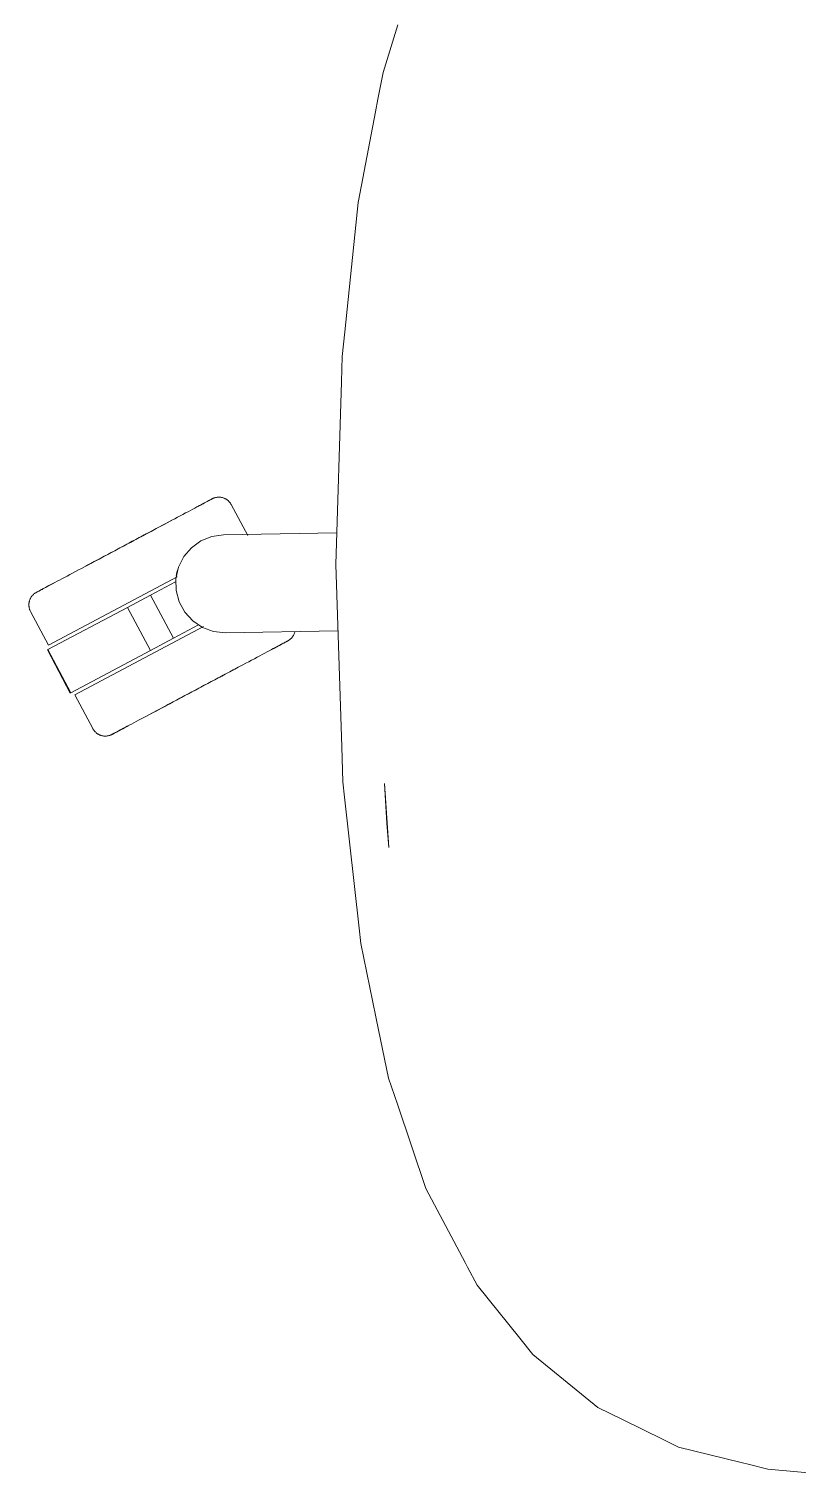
# Model space of a CAD drawing. Header units: millimetres. Extents: x 155927 to 317870, y -36033 to 97293.
# Drawn here: x 186901.5 to 187121.1, y 31870.4 to 32283.4 of the extents above; entities that cross this region are included whole.
import ezdxf

# ---------------------------------------------------------------- set-up
doc = ezdxf.new("R2010")
doc.units = ezdxf.units.MM
doc.header["$MEASUREMENT"] = 0
doc.layers.add('G-IMPT', color=8, linetype='CONTINUOUS', lineweight=9)
doc.layers.add('I-FURN', color=8, linetype='CONTINUOUS', lineweight=9)

msp = doc.modelspace()

# ---------------------------------------------------------------- linework, layer by layer
at = {"layer": 'G-IMPT'}
for p, q in [((187006.97, 32284.58), (187002.78, 32270.97)), ((187002.78, 32270.97), (187001.32, 32263.37)), ((187000.62, 32259.7), (187001.32, 32263.37)), ((187000.62, 32259.7), (186995.75, 32234.32)), ((186995.66, 32233.86), (186995.75, 32234.32)), ((186995.66, 32233.86), (186991.84, 32196.87)), ((186991.84, 32196.87), (186991.11, 32189.8)), ((186990.88, 32182.54), (186991.11, 32189.8)), ((186989.26, 32130.38), (186990.88, 32182.54)), ((186990.97, 32078.2), (186989.26, 32130.38)), ((186990.97, 32078.2), (186991.29, 32068.26)), ((186991.77, 32063.88), (186991.29, 32068.26)), ((187003.17, 32067.72), (187004.42, 32049.44)), ((187003.17, 32067.72), (187003.81, 32056.39)), ((186991.77, 32063.88), (186995.9, 32026.44)), ((187004.42, 32049.44), (187003.81, 32056.39)), ((186996.39, 32022.02), (186995.9, 32026.44)), ((187000.74, 32001.08), (186996.39, 32022.02)), ((187000.74, 32001.08), (187001.5, 31997.4)), ((187001.5, 31997.4), (187004.37, 31983.58)), ((187006.89, 31976.14), (187004.37, 31983.58)), ((187006.89, 31976.14), (187015.04, 31952.05)), ((187015.91, 31950.39), (187015.04, 31952.05)), ((187026.21, 31930.88), (187015.91, 31950.39)), ((187026.21, 31930.88), (187026.94, 31929.51)), ((187029.65, 31924.38), (187026.94, 31929.51)), ((187029.65, 31924.38), (187041.85, 31909.24)), ((187045.61, 31904.58), (187041.85, 31909.24)), ((187060.56, 31892.41), (187045.61, 31904.58)), ((187060.56, 31892.41), (187064.21, 31889.43)), ((187064.21, 31889.43), (187071.38, 31885.91)), ((187082.85, 31880.26), (187071.38, 31885.91)), ((187082.85, 31880.26), (187087.21, 31878.11)), ((187087.21, 31878.11), (187105.15, 31873.71)), ((187105.15, 31873.71), (187107.52, 31873.13)), ((187112.82, 31871.83), (187107.52, 31873.13)), ((187128.69, 31870.39), (187112.82, 31871.83))]:
    msp.add_line(p, q, dxfattribs=at)
at = {"layer": 'I-FURN'}
for p, q in [((186950.34, 32147.22), (186950.85, 32147.48)), ((186951.1, 32147.62), (186950.62, 32147.36)), ((186950.85, 32147.48), (186951.31, 32147.73)), ((186951.55, 32147.86), (186951.1, 32147.62)), ((186951.31, 32147.73), (186951.74, 32147.96)), ((186951.96, 32148.08), (186951.55, 32147.86)), ((186951.74, 32147.96), (186952.13, 32148.17)), ((186952.33, 32148.27), (186951.96, 32148.08)), ((186952.13, 32148.17), (186952.49, 32148.36)), ((186952.67, 32148.45), (186952.33, 32148.27)), ((186952.49, 32148.36), (186952.81, 32148.53)), ((186952.96, 32148.61), (186952.67, 32148.45)), ((186952.81, 32148.53), (186953.09, 32148.68)), ((186953.22, 32148.75), (186952.96, 32148.61)), ((186953.09, 32148.68), (186953.33, 32148.8)), ((186953.44, 32148.86), (186953.22, 32148.75)), ((186953.33, 32148.8), (186953.53, 32148.91)), ((186953.62, 32148.96), (186953.44, 32148.86)), ((186953.53, 32148.91), (186953.69, 32149)), ((186953.76, 32149.04), (186953.62, 32148.96)), ((186953.69, 32149), (186953.81, 32149.06)), ((186953.86, 32149.09), (186953.76, 32149.04)), ((186953.81, 32149.06), (186953.89, 32149.11)), ((186953.92, 32149.12), (186953.86, 32149.09)), ((186953.89, 32149.11), (186953.94, 32149.13)), ((186953.94, 32149.13), (186953.92, 32149.12)), ((186953.94, 32149.13), (186954.09, 32149.2)), ((186953.94, 32149.13), (186953.94, 32149.13)), ((186954.09, 32149.2), (186954.23, 32149.27)), ((186954.23, 32149.27), (186954.38, 32149.33)), ((186954.38, 32149.33), (186954.53, 32149.39)), ((186954.53, 32149.39), (186954.69, 32149.44)), ((186954.69, 32149.44), (186954.84, 32149.48)), ((186954.84, 32149.48), (186955, 32149.52)), ((186955, 32149.52), (186955.16, 32149.55)), ((186955.16, 32149.55), (186955.32, 32149.57)), ((186955.32, 32149.57), (186955.48, 32149.59)), ((186955.48, 32149.59), (186955.64, 32149.6)), ((186955.64, 32149.6), (186955.8, 32149.6)), ((186955.8, 32149.6), (186955.96, 32149.6)), ((186955.96, 32149.6), (186956.12, 32149.59)), ((186956.12, 32149.59), (186956.28, 32149.58)), ((186956.28, 32149.58), (186956.44, 32149.56)), ((186956.44, 32149.56), (186956.6, 32149.53)), ((186956.6, 32149.53), (186956.76, 32149.5)), ((186956.76, 32149.5), (186956.91, 32149.46)), ((186956.91, 32149.46), (186957.07, 32149.41)), ((186957.07, 32149.41), (186957.22, 32149.36)), ((186957.22, 32149.36), (186957.37, 32149.3)), ((186957.37, 32149.3), (186957.52, 32149.23)), ((186957.52, 32149.23), (186957.66, 32149.16)), ((186957.66, 32149.16), (186957.81, 32149.09)), ((186957.81, 32149.09), (186957.94, 32149.01)), ((186957.94, 32149.01), (186958.08, 32148.92)), ((186958.08, 32148.92), (186958.21, 32148.83)), ((186958.21, 32148.83), (186958.34, 32148.73)), ((186958.34, 32148.73), (186958.46, 32148.63)), ((186958.46, 32148.63), (186958.58, 32148.52)), ((186958.58, 32148.52), (186958.7, 32148.41)), ((186958.7, 32148.41), (186958.81, 32148.29)), ((186958.81, 32148.29), (186958.92, 32148.17)), ((186958.92, 32148.17), (186959.02, 32148.04)), ((186959.02, 32148.04), (186959.12, 32147.91)), ((186959.12, 32147.91), (186959.21, 32147.78)), ((186959.21, 32147.78), (186959.29, 32147.64)), ((186959.29, 32147.64), (186959.37, 32147.5)), ((186959.37, 32147.5), (186959.39, 32147.46)), ((186964.09, 32138.62), (186959.39, 32147.46)), ((186943.22, 32143.43), (186942.39, 32142.99)), ((186944.03, 32143.86), (186943.22, 32143.43)), ((186944.82, 32144.28), (186944.03, 32143.86)), ((186945.58, 32144.69), (186944.82, 32144.28)), ((186946.32, 32145.08), (186945.58, 32144.69)), ((186947.02, 32145.45), (186946.32, 32145.08)), ((186947.7, 32145.81), (186947.02, 32145.45)), ((186948.35, 32146.16), (186947.7, 32145.81)), ((186948.97, 32146.49), (186948.35, 32146.16)), ((186949.55, 32146.8), (186948.97, 32146.49)), ((186949.24, 32146.63), (186949.81, 32146.93)), ((186950.1, 32147.09), (186949.55, 32146.8)), ((186949.81, 32146.93), (186950.34, 32147.22)), ((186950.62, 32147.36), (186950.1, 32147.09)), ((186934.52, 32138.8), (186935.49, 32139.32)), ((186936.01, 32139.6), (186935.04, 32139.08)), ((186935.49, 32139.32), (186936.45, 32139.83)), ((186936.97, 32140.11), (186936.01, 32139.6)), ((186936.45, 32139.83), (186937.41, 32140.34)), ((186937.91, 32140.61), (186936.97, 32140.11)), ((186937.41, 32140.34), (186938.34, 32140.84)), ((186938.84, 32141.1), (186937.91, 32140.61)), ((186938.34, 32140.84), (186939.27, 32141.33)), ((186939.76, 32141.59), (186938.84, 32141.1)), ((186939.27, 32141.33), (186940.17, 32141.81)), ((186940.65, 32142.07), (186939.76, 32141.59)), ((186940.17, 32141.81), (186941.06, 32142.28)), ((186941.53, 32142.53), (186940.65, 32142.07)), ((186941.06, 32142.28), (186941.93, 32142.74)), ((186942.39, 32142.99), (186941.53, 32142.53)), ((186941.93, 32142.74), (186942.77, 32143.19)), ((186957.2, 32138.84), (186989.54, 32139.41)), ((186926.53, 32134.55), (186927.53, 32135.09)), ((186928.07, 32135.38), (186927.07, 32134.84)), ((186927.53, 32135.09), (186928.53, 32135.62)), ((186929.08, 32135.91), (186928.07, 32135.38)), ((186928.53, 32135.62), (186929.54, 32136.16)), ((186930.08, 32136.44), (186929.08, 32135.91)), ((186929.54, 32136.16), (186930.54, 32136.69)), ((186931.08, 32136.98), (186930.08, 32136.44)), ((186930.54, 32136.69), (186931.54, 32137.22)), ((186932.08, 32137.51), (186931.08, 32136.98)), ((186931.54, 32137.22), (186932.54, 32137.75)), ((186933.08, 32138.04), (186932.08, 32137.51)), ((186932.54, 32137.75), (186933.53, 32138.28)), ((186934.06, 32138.56), (186933.08, 32138.04)), ((186933.53, 32138.28), (186934.52, 32138.8)), ((186935.04, 32139.08), (186934.06, 32138.56)), ((186945.8, 32132.6), (186947.99, 32135.16)), ((186947.99, 32135.16), (186950.73, 32137.13)), ((186950.73, 32137.13), (186953.86, 32138.38)), ((186953.86, 32138.38), (186957.2, 32138.84)), ((186918.77, 32130.43), (186919.7, 32130.92)), ((186920.2, 32131.19), (186919.27, 32130.69)), ((186919.7, 32130.92), (186920.64, 32131.42)), ((186921.16, 32131.7), (186920.2, 32131.19)), ((186920.64, 32131.42), (186921.6, 32131.93)), ((186922.12, 32132.21), (186921.16, 32131.7)), ((186921.6, 32131.93), (186922.57, 32132.45)), ((186923.09, 32132.73), (186922.12, 32132.21)), ((186922.57, 32132.45), (186923.54, 32132.97)), ((186924.08, 32133.25), (186923.09, 32132.73)), ((186923.54, 32132.97), (186924.53, 32133.49)), ((186925.07, 32133.78), (186924.08, 32133.25)), ((186924.53, 32133.49), (186925.53, 32134.02)), ((186926.06, 32134.31), (186925.07, 32133.78)), ((186925.53, 32134.02), (186926.53, 32134.55)), ((186927.07, 32134.84), (186926.06, 32134.31)), ((186944.28, 32129.58), (186945.8, 32132.6)), ((186907.15, 32107.26), (186943.87, 32126.79)), ((186912.43, 32127.06), (186911.68, 32126.66)), ((186913.21, 32127.47), (186912.43, 32127.06)), ((186914.01, 32127.9), (186913.21, 32127.47)), ((186914.84, 32128.34), (186914.01, 32127.9)), ((186915.68, 32128.79), (186914.84, 32128.34)), ((186916.55, 32129.25), (186915.68, 32128.79)), ((186917.44, 32129.72), (186916.55, 32129.25)), ((186918.34, 32130.2), (186917.44, 32129.72)), ((186917.85, 32129.94), (186918.77, 32130.43)), ((186919.27, 32130.69), (186918.34, 32130.2)), ((186943.53, 32126.29), (186944.28, 32129.58)), ((186904.08, 32122.62), (186903.92, 32122.53)), ((186903.99, 32122.57), (186904.17, 32122.67)), ((186904.28, 32122.73), (186904.08, 32122.62)), ((186904.17, 32122.67), (186904.39, 32122.78)), ((186904.52, 32122.85), (186904.28, 32122.73)), ((186904.39, 32122.78), (186904.65, 32122.92)), ((186904.8, 32123), (186904.52, 32122.85)), ((186904.65, 32122.92), (186904.94, 32123.08)), ((186905.12, 32123.17), (186904.8, 32123)), ((186904.94, 32123.08), (186905.28, 32123.26)), ((186905.48, 32123.36), (186905.12, 32123.17)), ((186905.28, 32123.26), (186905.65, 32123.46)), ((186905.87, 32123.57), (186905.48, 32123.36)), ((186905.65, 32123.46), (186906.06, 32123.67)), ((186906.3, 32123.8), (186905.87, 32123.57)), ((186906.06, 32123.67), (186906.51, 32123.91)), ((186906.76, 32124.05), (186906.3, 32123.8)), ((186906.51, 32123.91), (186906.99, 32124.17)), ((186907.26, 32124.31), (186906.76, 32124.05)), ((186906.99, 32124.17), (186907.51, 32124.44)), ((186907.8, 32124.6), (186907.26, 32124.31)), ((186907.51, 32124.44), (186908.06, 32124.73)), ((186908.37, 32124.9), (186907.8, 32124.6)), ((186908.06, 32124.73), (186908.64, 32125.05)), ((186908.97, 32125.22), (186908.37, 32124.9)), ((186909.6, 32125.56), (186908.97, 32125.22)), ((186910.27, 32125.91), (186909.6, 32125.56)), ((186910.96, 32126.28), (186910.27, 32125.91)), ((186911.68, 32126.66), (186910.96, 32126.28)), ((186936.32, 32121.64), (186943.46, 32125.44)), ((186943.59, 32122.92), (186943.53, 32126.29)), ((186944.45, 32119.66), (186943.59, 32122.92)), ((186901.53, 32118.97), (186901.54, 32119.13)), ((186901.53, 32118.81), (186901.53, 32118.97)), ((186901.53, 32118.65), (186901.53, 32118.81)), ((186901.54, 32118.48), (186901.53, 32118.65)), ((186901.54, 32119.13), (186901.55, 32119.29)), ((186901.56, 32118.32), (186901.54, 32118.48)), ((186901.55, 32119.29), (186901.58, 32119.45)), ((186901.58, 32119.45), (186901.6, 32119.61)), ((186901.6, 32119.61), (186901.64, 32119.77)), ((186901.64, 32119.77), (186901.68, 32119.92)), ((186901.68, 32119.92), (186901.72, 32120.08)), ((186901.72, 32120.08), (186901.78, 32120.23)), ((186901.78, 32120.23), (186901.83, 32120.38)), ((186901.83, 32120.38), (186901.9, 32120.53)), ((186901.9, 32120.53), (186901.97, 32120.67)), ((186901.97, 32120.67), (186902.04, 32120.81)), ((186902.04, 32120.81), (186902.13, 32120.95)), ((186902.13, 32120.95), (186902.21, 32121.09)), ((186902.21, 32121.09), (186902.31, 32121.22)), ((186902.31, 32121.22), (186902.4, 32121.35)), ((186902.4, 32121.35), (186902.51, 32121.47)), ((186902.51, 32121.47), (186902.61, 32121.59)), ((186902.61, 32121.59), (186902.73, 32121.71)), ((186902.73, 32121.71), (186902.84, 32121.82)), ((186902.84, 32121.82), (186902.96, 32121.93)), ((186902.96, 32121.93), (186903.09, 32122.03)), ((186903.09, 32122.03), (186903.22, 32122.12)), ((186903.22, 32122.12), (186903.35, 32122.21)), ((186903.35, 32122.21), (186903.49, 32122.3)), ((186903.49, 32122.3), (186903.63, 32122.38)), ((186903.63, 32122.38), (186903.67, 32122.4)), ((186903.71, 32122.43), (186903.67, 32122.4)), ((186903.67, 32122.4), (186903.69, 32122.41)), ((186903.67, 32122.4), (186903.67, 32122.4)), ((186903.69, 32122.41), (186903.75, 32122.44)), ((186903.8, 32122.47), (186903.71, 32122.43)), ((186903.75, 32122.44), (186903.85, 32122.5)), ((186903.92, 32122.53), (186903.8, 32122.47)), ((186903.85, 32122.5), (186903.99, 32122.57)), ((186929.68, 32118.11), (186936.32, 32121.64)), ((186942.89, 32109.28), (186936.32, 32121.64)), ((186946.07, 32116.7), (186944.45, 32119.66)), ((186901.59, 32118.16), (186901.56, 32118.32)), ((186901.62, 32118.01), (186901.59, 32118.16)), ((186901.65, 32117.85), (186901.62, 32118.01)), ((186901.7, 32117.69), (186901.65, 32117.85)), ((186901.74, 32117.54), (186901.7, 32117.69)), ((186901.8, 32117.39), (186901.74, 32117.54)), ((186901.86, 32117.24), (186901.8, 32117.39)), ((186901.93, 32117.09), (186901.86, 32117.24)), ((186902, 32116.95), (186901.93, 32117.09)), ((186902, 32116.95), (186907.15, 32107.26)), ((186906.97, 32106.03), (186929.68, 32118.11)), ((186936.25, 32105.75), (186929.68, 32118.11)), ((186948.35, 32114.22), (186946.07, 32116.7)), ((186914.66, 32093.14), (186951.41, 32112.68)), ((186950.03, 32113.08), (186942.89, 32109.28)), ((186951.16, 32112.35), (186948.35, 32114.22)), ((186954.34, 32111.21), (186951.16, 32112.35)), ((186957.69, 32110.86), (186954.34, 32111.21)), ((186989.88, 32111.42), (186957.69, 32110.86)), ((186977.24, 32110.24), (186977.16, 32110.1)), ((186977.31, 32110.39), (186977.24, 32110.24)), ((186977.37, 32110.54), (186977.31, 32110.39)), ((186977.43, 32110.69), (186977.37, 32110.54)), ((186977.48, 32110.84), (186977.43, 32110.69)), ((186977.53, 32110.99), (186977.48, 32110.84)), ((186977.57, 32111.15), (186977.53, 32110.99)), ((186942.89, 32109.28), (186936.25, 32105.75)), ((186971.15, 32106.18), (186970.56, 32105.87)), ((186970.84, 32106.02), (186971.4, 32106.32)), ((186971.7, 32106.47), (186971.15, 32106.18)), ((186971.4, 32106.32), (186971.94, 32106.6)), ((186972.21, 32106.75), (186971.7, 32106.47)), ((186971.94, 32106.6), (186972.44, 32106.87)), ((186972.7, 32107.01), (186972.21, 32106.75)), ((186972.44, 32106.87), (186972.91, 32107.12)), ((186973.14, 32107.24), (186972.7, 32107.01)), ((186972.91, 32107.12), (186973.34, 32107.35)), ((186973.55, 32107.46), (186973.14, 32107.24)), ((186973.34, 32107.35), (186973.73, 32107.55)), ((186973.93, 32107.66), (186973.55, 32107.46)), ((186973.73, 32107.55), (186974.09, 32107.74)), ((186974.26, 32107.84), (186973.93, 32107.66)), ((186974.09, 32107.74), (186974.4, 32107.91)), ((186974.56, 32108), (186974.26, 32107.84)), ((186974.4, 32107.91), (186974.68, 32108.06)), ((186974.82, 32108.13), (186974.56, 32108)), ((186974.68, 32108.06), (186974.92, 32108.19)), ((186975.04, 32108.25), (186974.82, 32108.13)), ((186974.92, 32108.19), (186975.12, 32108.3)), ((186975.22, 32108.35), (186975.04, 32108.25)), ((186975.12, 32108.3), (186975.29, 32108.38)), ((186975.36, 32108.42), (186975.22, 32108.35)), ((186975.29, 32108.38), (186975.41, 32108.45)), ((186975.46, 32108.47), (186975.36, 32108.42)), ((186975.41, 32108.45), (186975.49, 32108.49)), ((186975.52, 32108.51), (186975.46, 32108.47)), ((186975.49, 32108.49), (186975.53, 32108.51)), ((186975.54, 32108.52), (186975.52, 32108.51)), ((186975.53, 32108.51), (186975.54, 32108.52)), ((186975.58, 32108.54), (186975.54, 32108.52)), ((186975.72, 32108.62), (186975.58, 32108.54)), ((186975.85, 32108.7), (186975.72, 32108.62)), ((186975.99, 32108.79), (186975.85, 32108.7)), ((186976.11, 32108.89), (186975.99, 32108.79)), ((186976.24, 32108.99), (186976.11, 32108.89)), ((186976.36, 32109.1), (186976.24, 32108.99)), ((186976.48, 32109.21), (186976.36, 32109.1)), ((186976.59, 32109.32), (186976.48, 32109.21)), ((186976.7, 32109.44), (186976.59, 32109.32)), ((186976.8, 32109.57), (186976.7, 32109.44)), ((186976.9, 32109.7), (186976.8, 32109.57)), ((186976.99, 32109.83), (186976.9, 32109.7)), ((186977.08, 32109.96), (186976.99, 32109.83)), ((186977.16, 32110.1), (186977.08, 32109.96)), ((186906.8, 32105.94), (186913.37, 32093.58)), ((186913.54, 32093.67), (186906.97, 32106.03)), ((186936.25, 32105.75), (186913.54, 32093.67)), ((186962.65, 32101.67), (186963.52, 32102.13)), ((186963.52, 32102.13), (186964.37, 32102.58)), ((186964.37, 32102.58), (186965.19, 32103.02)), ((186965.19, 32103.02), (186965.99, 32103.44)), ((186965.99, 32103.44), (186966.77, 32103.85)), ((186966.77, 32103.85), (186967.52, 32104.25)), ((186967.52, 32104.25), (186968.24, 32104.64)), ((186968.24, 32104.64), (186968.94, 32105.01)), ((186968.94, 32105.01), (186969.6, 32105.36)), ((186969.6, 32105.36), (186970.23, 32105.7)), ((186970.23, 32105.7), (186970.84, 32106.02)), ((186955.66, 32097.95), (186954.67, 32097.42)), ((186955.13, 32097.66), (186956.11, 32098.19)), ((186956.64, 32098.47), (186955.66, 32097.95)), ((186956.11, 32098.19), (186957.09, 32098.7)), ((186957.61, 32098.98), (186956.64, 32098.47)), ((186957.09, 32098.7), (186958.05, 32099.22)), ((186958.56, 32099.49), (186957.61, 32098.98)), ((186958.05, 32099.22), (186959, 32099.72)), ((186959.51, 32099.99), (186958.56, 32099.49)), ((186959, 32099.72), (186959.94, 32100.22)), ((186960.44, 32100.49), (186959.51, 32099.99)), ((186959.94, 32100.22), (186960.86, 32100.71)), ((186961.35, 32100.97), (186960.44, 32100.49)), ((186960.86, 32100.71), (186961.77, 32101.19)), ((186961.77, 32101.19), (186962.65, 32101.67)), ((186947.66, 32093.69), (186946.66, 32093.16)), ((186947.12, 32093.41), (186948.12, 32093.94)), ((186948.66, 32094.23), (186947.66, 32093.69)), ((186948.12, 32093.94), (186949.12, 32094.47)), ((186949.67, 32094.76), (186948.66, 32094.23)), ((186949.12, 32094.47), (186950.13, 32095.01)), ((186950.67, 32095.29), (186949.67, 32094.76)), ((186950.13, 32095.01), (186951.13, 32095.54)), ((186951.68, 32095.83), (186950.67, 32095.29)), ((186951.13, 32095.54), (186952.14, 32096.07)), ((186952.68, 32096.36), (186951.68, 32095.83)), ((186952.14, 32096.07), (186953.14, 32096.61)), ((186953.68, 32096.89), (186952.68, 32096.36)), ((186953.14, 32096.61), (186954.14, 32097.14)), ((186954.67, 32097.42), (186953.68, 32096.89)), ((186954.14, 32097.14), (186955.13, 32097.66)), ((186914.66, 32093.14), (186919.81, 32083.45)), ((186939.94, 32089.59), (186939.03, 32089.11)), ((186939.45, 32089.33), (186940.36, 32089.81)), ((186940.86, 32090.08), (186939.94, 32089.59)), ((186940.36, 32089.81), (186941.29, 32090.31)), ((186941.8, 32090.58), (186940.86, 32090.08)), ((186941.29, 32090.31), (186942.24, 32090.81)), ((186942.75, 32091.08), (186941.8, 32090.58)), ((186942.24, 32090.81), (186943.19, 32091.32)), ((186943.71, 32091.6), (186942.75, 32091.08)), ((186943.19, 32091.32), (186944.16, 32091.83)), ((186944.69, 32092.11), (186943.71, 32091.6)), ((186944.16, 32091.83), (186945.14, 32092.35)), ((186945.67, 32092.64), (186944.69, 32092.11)), ((186945.14, 32092.35), (186946.13, 32092.88)), ((186946.66, 32093.16), (186945.67, 32092.64)), ((186946.13, 32092.88), (186947.12, 32093.41)), ((186931.5, 32085.1), (186932.18, 32085.46)), ((186932.18, 32085.46), (186932.89, 32085.84)), ((186932.89, 32085.84), (186933.62, 32086.23)), ((186933.62, 32086.23), (186934.38, 32086.63)), ((186934.38, 32086.63), (186935.17, 32087.05)), ((186935.17, 32087.05), (186935.98, 32087.48)), ((186935.98, 32087.48), (186936.82, 32087.93)), ((186937.28, 32088.17), (186936.43, 32087.72)), ((186936.82, 32087.93), (186937.68, 32088.38)), ((186938.15, 32088.63), (186937.28, 32088.17)), ((186937.68, 32088.38), (186938.55, 32088.85)), ((186939.03, 32089.11), (186938.15, 32088.63)), ((186938.55, 32088.85), (186939.45, 32089.33)), ((186919.83, 32083.41), (186919.81, 32083.45)), ((186919.91, 32083.27), (186919.83, 32083.41)), ((186920, 32083.14), (186919.91, 32083.27)), ((186920.09, 32083), (186920, 32083.14)), ((186920.19, 32082.87), (186920.09, 32083)), ((186920.29, 32082.75), (186920.19, 32082.87)), ((186920.39, 32082.63), (186920.29, 32082.75)), ((186920.5, 32082.51), (186920.39, 32082.63)), ((186920.62, 32082.4), (186920.5, 32082.51)), ((186920.74, 32082.29), (186920.62, 32082.4)), ((186920.86, 32082.19), (186920.74, 32082.29)), ((186920.99, 32082.09), (186920.86, 32082.19)), ((186921.12, 32082), (186920.99, 32082.09)), ((186921.26, 32081.91), (186921.12, 32082)), ((186921.4, 32081.83), (186921.26, 32081.91)), ((186921.54, 32081.75), (186921.4, 32081.83)), ((186921.69, 32081.68), (186921.54, 32081.75)), ((186921.83, 32081.62), (186921.69, 32081.68)), ((186921.98, 32081.56), (186921.83, 32081.62)), ((186922.14, 32081.51), (186921.98, 32081.56)), ((186922.29, 32081.46), (186922.14, 32081.51)), ((186922.45, 32081.42), (186922.29, 32081.46)), ((186922.6, 32081.39), (186922.45, 32081.42)), ((186922.76, 32081.36), (186922.6, 32081.39)), ((186922.92, 32081.34), (186922.76, 32081.36)), ((186923.08, 32081.32), (186922.92, 32081.34)), ((186923.24, 32081.31), (186923.08, 32081.32)), ((186923.41, 32081.31), (186923.24, 32081.31)), ((186923.57, 32081.32), (186923.41, 32081.31)), ((186923.73, 32081.33), (186923.57, 32081.32)), ((186923.89, 32081.35), (186923.73, 32081.33)), ((186924.05, 32081.37), (186923.89, 32081.35)), ((186924.21, 32081.4), (186924.05, 32081.37)), ((186924.36, 32081.44), (186924.21, 32081.4)), ((186924.52, 32081.48), (186924.36, 32081.44)), ((186924.67, 32081.53), (186924.52, 32081.48)), ((186924.82, 32081.58), (186924.67, 32081.53)), ((186924.97, 32081.64), (186924.82, 32081.58)), ((186925.12, 32081.71), (186924.97, 32081.64)), ((186925.26, 32081.78), (186925.12, 32081.71)), ((186925.26, 32081.78), (186925.28, 32081.8)), ((186925.27, 32081.79), (186925.26, 32081.78)), ((186925.31, 32081.81), (186925.27, 32081.79)), ((186925.28, 32081.8), (186925.34, 32081.83)), ((186925.39, 32081.85), (186925.31, 32081.81)), ((186925.34, 32081.83), (186925.44, 32081.88)), ((186925.51, 32081.92), (186925.39, 32081.85)), ((186925.44, 32081.88), (186925.58, 32081.96)), ((186925.68, 32082), (186925.51, 32081.92)), ((186925.58, 32081.96), (186925.76, 32082.05)), ((186925.88, 32082.11), (186925.68, 32082)), ((186925.76, 32082.05), (186925.98, 32082.17)), ((186926.12, 32082.24), (186925.88, 32082.11)), ((186925.98, 32082.17), (186926.24, 32082.3)), ((186926.4, 32082.39), (186926.12, 32082.24)), ((186926.24, 32082.3), (186926.54, 32082.46)), ((186926.72, 32082.56), (186926.4, 32082.39)), ((186926.54, 32082.46), (186926.87, 32082.64)), ((186927.07, 32082.75), (186926.72, 32082.56)), ((186926.87, 32082.64), (186927.25, 32082.84)), ((186927.46, 32082.95), (186927.07, 32082.75)), ((186927.25, 32082.84), (186927.66, 32083.06)), ((186927.89, 32083.18), (186927.46, 32082.95)), ((186927.66, 32083.06), (186928.1, 32083.29)), ((186928.36, 32083.43), (186927.89, 32083.18)), ((186928.1, 32083.29), (186928.59, 32083.55)), ((186928.86, 32083.7), (186928.36, 32083.43)), ((186928.59, 32083.55), (186929.1, 32083.83)), ((186929.4, 32083.98), (186928.86, 32083.7)), ((186929.1, 32083.83), (186929.65, 32084.12)), ((186929.96, 32084.28), (186929.4, 32083.98)), ((186929.65, 32084.12), (186930.24, 32084.43)), ((186930.24, 32084.43), (186930.85, 32084.76)), ((186930.85, 32084.76), (186931.5, 32085.1))]:
    msp.add_line(p, q, dxfattribs=at)
msp.add_arc((186957.26, 32124.85), 13.81, 162.664, 167.6527, dxfattribs=at)
msp.add_open_spline([(186943.65, 32127.21), (186943.73, 32127.64), (186943.83, 32128.07), (186943.94, 32128.49)], degree=3, dxfattribs=at)

doc.saveas('drawing.dxf')
